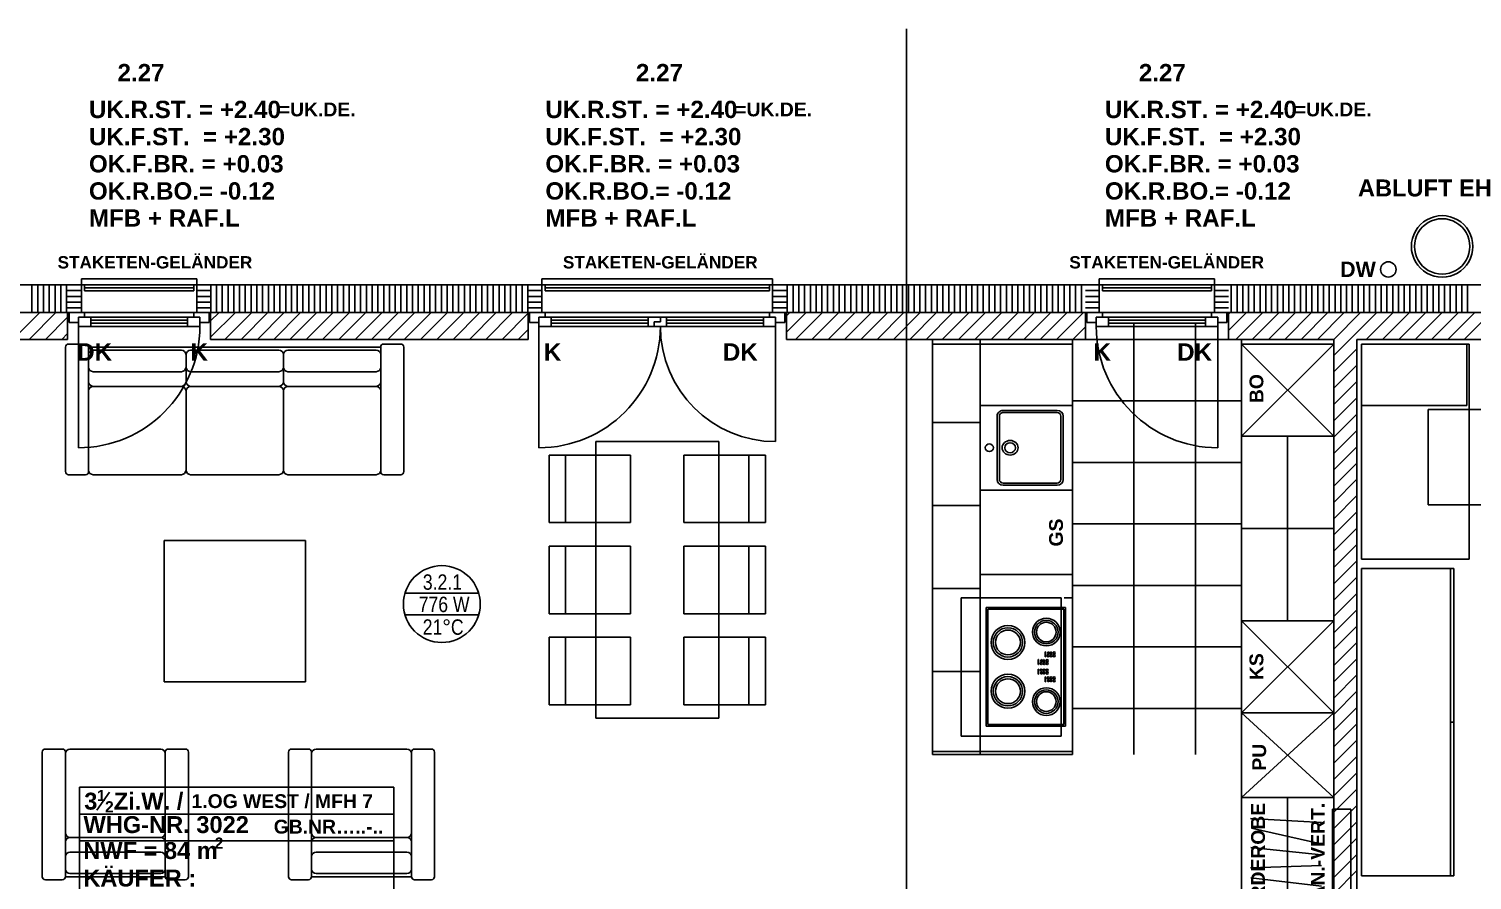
# Model space of a CAD drawing. Extents: x -13068 to 19137, y -13507 to 12485.
# Drawn here: x -5707 to 3680, y 5878 to 11415 of the extents above; entities that cross this region are included whole.
import ezdxf

# ---------------------------------------------------------------- set-up
doc = ezdxf.new("R2010")
doc.units = 0
doc.header["$LTSCALE"] = 50
for name, color, linetype, lineweight, true_color in [('A04_1.OGHaus 7$0$010 Aussenwände', 9, 'Continuous', 25, 0x808080), ('A04_1.OGHaus 7$0$010 Aussenwände Bauteilschraffuren', 9, 'Continuous', 25, 0x808080), ('A04_1.OGHaus 7$0$010 Aussenwände Schichttrennlinien', 9, 'Continuous', 25, 0x808080), ('A04_1.OGHaus 7$0$010 Fenster', 9, 'Continuous', 25, 0x808080), ('A04_1.OGHaus 7$0$015 Innenwände', 9, 'Continuous', 25, 0x808080), ('A04_1.OGHaus 7$0$015 Innenwände Bauteilschraffuren', 9, 'Continuous', 25, 0x808080), ('A04_1.OGHaus 7$0$060 Möbel Einbau', 9, 'Continuous', 25, 0x808080), ('A04_1.OGHaus 7$0$060 Möbel Einbau Bauteilschraffuren', 9, 'Continuous', 25, 0x808080), ('A04_1.OGHaus 7$0$065 Möbel Einrichtung', 9, 'Continuous', 25, 0x808080), ('A04_1.OGHaus 7$0$090 Schraffuren', 9, 'Continuous', 25, 0x808080), ('A04_1.OGHaus 7$0$155 Beschriftungen Projekt', 9, 'Continuous', 25, 0x808080), ('A_OG01_Haus 7$0$MRI XREF', 9, 'Continuous', 25, 0x808080), ('H-RAUMNUMMERN', 240, 'Continuous', 25, 0xff003f), ('MRI XREF', 9, 'Continuous', 25, 0x808080)]:
    doc.layers.add(name, color=color, linetype=linetype, lineweight=lineweight, true_color=true_color)
doc.styles.add('MRI', font='ARIALN.TTF')
doc.styles.get("Standard").update_dxf_attribs({"font": 'ARIALN.TTF'})

# ---------------------------------------------------------------- blocks, each defined once
blk = doc.blocks.new('Blockreferenz-A0MMLJN3LK', base_point=(-11667.3, -13506.6))
at = {"layer": 'A04_1.OGHaus 7$0$010 Aussenwände', "color": 0, "linetype": 'ByBlock', "lineweight": -2}
for p, q in [((0, 11415), (0, -11415)), ((-5455, 9750), (-6750, 9750)), ((-5455, 9750), (-5365, 9750)), ((-5365, 9750), (-5365, 9570)), ((-4635, 9750), (-5345, 9750)), ((-5345, 9750), (-5345, 9710)), ((-4635, 9730), (-5345, 9730)), ((-5345, 9710), (-4635, 9710)), ((-4635, 9710), (-4635, 9750)), ((-4525, 9750), (-4615, 9750)), ((-4615, 9750), (-4615, 9570)), ((-2460, 9750), (-4525, 9750)), ((-2460, 9750), (-2370, 9750)), ((-2370, 9750), (-2370, 9570)), ((-890, 9750), (-2350, 9750)), ((-2350, 9750), (-2350, 9710)), ((-890, 9730), (-2350, 9730)), ((-2350, 9710), (-890, 9710)), ((-890, 9710), (-890, 9750)), ((-780, 9750), (-870, 9750)), ((-870, 9750), (-870, 9570)), ((1165, 9750), (-780, 9750)), ((1165, 9750), (1255, 9750)), ((1255, 9750), (1255, 9570)), ((1985, 9750), (1275, 9750)), ((1275, 9750), (1275, 9710)), ((1985, 9730), (1275, 9730)), ((1275, 9710), (1985, 9710)), ((1985, 9710), (1985, 9750)), ((2095, 9750), (2005, 9750)), ((2005, 9750), (2005, 9570)), ((3775, 9750), (2095, 9750)), ((-5455, 9570), (-5365, 9570)), ((-5365, 9570), (-5455, 9570)), ((-5455, 9570), (-5455, 9505)), ((-5455, 9505), (-5455, 9395)), ((-4525, 9570), (-4615, 9570)), ((-4615, 9570), (-4525, 9570)), ((-4525, 9570), (-4525, 9505)), ((-4525, 9505), (-4525, 9395)), ((-2460, 9570), (-2370, 9570)), ((-2370, 9570), (-2460, 9570)), ((-2460, 9570), (-2460, 9505)), ((-2460, 9505), (-2460, 9395)), ((-780, 9570), (-870, 9570)), ((-870, 9570), (-780, 9570)), ((-780, 9570), (-780, 9505)), ((-780, 9505), (-780, 9395)), ((1165, 9570), (1255, 9570)), ((1255, 9570), (1165, 9570)), ((1165, 9570), (1165, 9505)), ((1165, 9505), (1165, 9395)), ((2095, 9570), (2005, 9570)), ((2005, 9570), (2095, 9570)), ((2095, 9570), (2095, 9505)), ((2095, 9505), (2095, 9395)), ((-6395, 9395), (-5455, 9395)), ((-4525, 9395), (-2460, 9395)), ((-780, 9395), (1165, 9395)), ((2095, 9395), (2780, 9395)), ((2930, 9395), (3775, 9395))]:
    blk.add_line(p, q, dxfattribs=at)
for major_axis in [(0, 200), (0, 180), (0, -200), (0, -180)]:
    blk.add_ellipse((3485, 10000), major_axis=major_axis, ratio=1, start_param=0, end_param=3.141593, dxfattribs=at)
at = {"layer": 'A04_1.OGHaus 7$0$010 Aussenwände Bauteilschraffuren', "color": 0, "linetype": 'ByBlock', "lineweight": -2}
for p, q in [((-5686.8, 9750), (-5686.8, 9570)), ((-5649.3, 9750), (-5649.3, 9570)), ((-5611.8, 9750), (-5611.8, 9570)), ((-5574.3, 9750), (-5574.3, 9570)), ((-5536.8, 9750), (-5536.8, 9570)), ((-5499.3, 9750), (-5499.3, 9570)), ((-5461.8, 9750), (-5461.8, 9570)), ((-5455, 9712.5), (-5365, 9712.5)), ((-5455, 9675), (-5365, 9675)), ((-4525, 9712.5), (-4615, 9712.5)), ((-4525, 9675), (-4615, 9675)), ((-4524.3, 9750), (-4524.3, 9570)), ((-4486.8, 9750), (-4486.8, 9570)), ((-4449.3, 9750), (-4449.3, 9570)), ((-4411.8, 9750), (-4411.8, 9570)), ((-4374.3, 9750), (-4374.3, 9570)), ((-4336.8, 9750), (-4336.8, 9570)), ((-4299.3, 9750), (-4299.3, 9570)), ((-4261.8, 9750), (-4261.8, 9570)), ((-4224.3, 9750), (-4224.3, 9570)), ((-4186.8, 9750), (-4186.8, 9570)), ((-4149.3, 9750), (-4149.3, 9570)), ((-4111.8, 9750), (-4111.8, 9570)), ((-4074.3, 9750), (-4074.3, 9570)), ((-4036.8, 9750), (-4036.8, 9570)), ((-3999.3, 9750), (-3999.3, 9570)), ((-3961.8, 9750), (-3961.8, 9570)), ((-3924.3, 9750), (-3924.3, 9570)), ((-3886.8, 9750), (-3886.8, 9570)), ((-3849.3, 9750), (-3849.3, 9570)), ((-3811.8, 9750), (-3811.8, 9570)), ((-3774.3, 9750), (-3774.3, 9570)), ((-3736.8, 9750), (-3736.8, 9570)), ((-3699.3, 9750), (-3699.3, 9570)), ((-3661.8, 9750), (-3661.8, 9570)), ((-3624.3, 9750), (-3624.3, 9570)), ((-3586.8, 9750), (-3586.8, 9570)), ((-3549.3, 9750), (-3549.3, 9570)), ((-3511.8, 9750), (-3511.8, 9570)), ((-3474.3, 9750), (-3474.3, 9570)), ((-3436.8, 9750), (-3436.8, 9570)), ((-3399.3, 9750), (-3399.3, 9570)), ((-3361.8, 9750), (-3361.8, 9570)), ((-3324.3, 9750), (-3324.3, 9570)), ((-3286.8, 9750), (-3286.8, 9570)), ((-3249.3, 9750), (-3249.3, 9570)), ((-3211.8, 9750), (-3211.8, 9570)), ((-3174.3, 9750), (-3174.3, 9570)), ((-3136.8, 9750), (-3136.8, 9570)), ((-3099.3, 9750), (-3099.3, 9570)), ((-3061.8, 9750), (-3061.8, 9570)), ((-3024.3, 9750), (-3024.3, 9570)), ((-2986.8, 9750), (-2986.8, 9570)), ((-2949.3, 9750), (-2949.3, 9570)), ((-2911.8, 9750), (-2911.8, 9570)), ((-2874.3, 9750), (-2874.3, 9570)), ((-2836.8, 9750), (-2836.8, 9570)), ((-2799.3, 9750), (-2799.3, 9570)), ((-2761.8, 9750), (-2761.8, 9570)), ((-2724.3, 9750), (-2724.3, 9570)), ((-2686.8, 9750), (-2686.8, 9570)), ((-2649.3, 9750), (-2649.3, 9570)), ((-2611.8, 9750), (-2611.8, 9570)), ((-2574.3, 9750), (-2574.3, 9570)), ((-2536.8, 9750), (-2536.8, 9570)), ((-2499.3, 9750), (-2499.3, 9570)), ((-2461.8, 9750), (-2461.8, 9570)), ((-2460, 9712.5), (-2370, 9712.5)), ((-2460, 9675), (-2370, 9675)), ((-780, 9712.5), (-870, 9712.5)), ((-780, 9675), (-870, 9675)), ((-774.3, 9750), (-774.3, 9570)), ((-736.8, 9750), (-736.8, 9570)), ((-699.3, 9750), (-699.3, 9570)), ((-661.8, 9750), (-661.8, 9570)), ((-624.3, 9750), (-624.3, 9570)), ((-586.8, 9750), (-586.8, 9570)), ((-549.3, 9750), (-549.3, 9570)), ((-511.8, 9750), (-511.8, 9570)), ((-474.3, 9750), (-474.3, 9570)), ((-436.8, 9750), (-436.8, 9570)), ((-399.3, 9750), (-399.3, 9570)), ((-361.8, 9750), (-361.8, 9570)), ((-324.3, 9750), (-324.3, 9570)), ((-286.8, 9750), (-286.8, 9570)), ((-249.3, 9750), (-249.3, 9570)), ((-211.8, 9750), (-211.8, 9570)), ((-174.3, 9750), (-174.3, 9570)), ((-136.8, 9750), (-136.8, 9570)), ((-99.3, 9750), (-99.3, 9570)), ((-61.8, 9750), (-61.8, 9570)), ((-24.3, 9750), (-24.3, 9570)), ((13.2, 9750), (13.2, 9570)), ((50.7, 9750), (50.7, 9570)), ((88.2, 9750), (88.2, 9570)), ((125.7, 9750), (125.7, 9570)), ((163.2, 9750), (163.2, 9570)), ((200.7, 9750), (200.7, 9570)), ((238.2, 9750), (238.2, 9570)), ((275.7, 9750), (275.7, 9570)), ((313.2, 9750), (313.2, 9570)), ((350.7, 9750), (350.7, 9570)), ((388.2, 9750), (388.2, 9570)), ((425.7, 9750), (425.7, 9570)), ((463.2, 9750), (463.2, 9570)), ((500.7, 9750), (500.7, 9570)), ((538.2, 9750), (538.2, 9570)), ((575.7, 9750), (575.7, 9570)), ((613.2, 9750), (613.2, 9570)), ((650.7, 9750), (650.7, 9570)), ((688.2, 9750), (688.2, 9570)), ((725.7, 9750), (725.7, 9570)), ((763.2, 9750), (763.2, 9570)), ((800.7, 9750), (800.7, 9570)), ((838.2, 9750), (838.2, 9570)), ((875.7, 9750), (875.7, 9570)), ((913.2, 9750), (913.2, 9570)), ((950.7, 9750), (950.7, 9570)), ((988.2, 9750), (988.2, 9570)), ((1025.7, 9750), (1025.7, 9570)), ((1063.2, 9750), (1063.2, 9570)), ((1100.7, 9750), (1100.7, 9570)), ((1138.2, 9750), (1138.2, 9570)), ((1165, 9712.5), (1255, 9712.5)), ((1165, 9675), (1255, 9675)), ((2095, 9712.5), (2005, 9712.5)), ((2095, 9675), (2005, 9675)), ((2113.2, 9750), (2113.2, 9570)), ((2150.7, 9750), (2150.7, 9570)), ((2188.2, 9750), (2188.2, 9570)), ((2225.7, 9750), (2225.7, 9570)), ((2263.2, 9750), (2263.2, 9570)), ((2300.7, 9750), (2300.7, 9570)), ((2338.2, 9750), (2338.2, 9570)), ((2375.7, 9750), (2375.7, 9570)), ((2413.2, 9750), (2413.2, 9570)), ((2450.7, 9750), (2450.7, 9570)), ((2488.2, 9750), (2488.2, 9570)), ((2525.7, 9750), (2525.7, 9570)), ((2563.2, 9750), (2563.2, 9570)), ((2600.7, 9750), (2600.7, 9570)), ((2638.2, 9750), (2638.2, 9570)), ((2675.7, 9750), (2675.7, 9570)), ((2713.2, 9750), (2713.2, 9570)), ((2750.7, 9750), (2750.7, 9570)), ((2788.2, 9750), (2788.2, 9570)), ((2825.7, 9750), (2825.7, 9570)), ((2863.2, 9750), (2863.2, 9570)), ((2900.7, 9750), (2900.7, 9570)), ((2938.2, 9750), (2938.2, 9570)), ((2975.7, 9750), (2975.7, 9570)), ((3013.2, 9750), (3013.2, 9570)), ((3050.7, 9750), (3050.7, 9570)), ((3088.2, 9750), (3088.2, 9570)), ((3125.7, 9750), (3125.7, 9570)), ((3163.2, 9750), (3163.2, 9570)), ((3200.7, 9750), (3200.7, 9570)), ((3238.2, 9750), (3238.2, 9570)), ((3275.7, 9750), (3275.7, 9570)), ((3313.2, 9750), (3313.2, 9570)), ((3350.7, 9750), (3350.7, 9570)), ((3388.2, 9750), (3388.2, 9570)), ((3425.7, 9750), (3425.7, 9570)), ((3463.2, 9750), (3463.2, 9570)), ((3500.7, 9750), (3500.7, 9570)), ((3538.2, 9750), (3538.2, 9570)), ((3575.7, 9750), (3575.7, 9570)), ((3613.2, 9750), (3613.2, 9570)), ((3650.7, 9750), (3650.7, 9570)), ((-5455, 9637.5), (-5365, 9637.5)), ((-5455, 9600), (-5365, 9600)), ((-4525, 9637.5), (-4615, 9637.5)), ((-4525, 9600), (-4615, 9600)), ((-2460, 9637.5), (-2370, 9637.5)), ((-2460, 9600), (-2370, 9600)), ((-780, 9637.5), (-870, 9637.5)), ((-780, 9600), (-870, 9600)), ((1165, 9637.5), (1255, 9637.5)), ((1165, 9600), (1255, 9600)), ((2095, 9637.5), (2005, 9637.5)), ((2095, 9600), (2005, 9600)), ((-5811.8, 9395), (-5636.8, 9570)), ((-5705.7, 9395), (-5530.7, 9570)), ((-5599.7, 9395), (-5455, 9539.7)), ((-4525, 9515.1), (-4470.1, 9570)), ((-4525, 9409), (-4364, 9570)), ((-4433, 9395), (-4258, 9570)), ((-4326.9, 9395), (-4151.9, 9570)), ((-4220.8, 9395), (-4045.8, 9570)), ((-4114.8, 9395), (-3939.8, 9570)), ((-4008.7, 9395), (-3833.7, 9570)), ((-3902.6, 9395), (-3727.6, 9570)), ((-3796.6, 9395), (-3621.6, 9570)), ((-3690.5, 9395), (-3515.5, 9570)), ((-3584.4, 9395), (-3409.4, 9570)), ((-3478.4, 9395), (-3303.4, 9570)), ((-3372.3, 9395), (-3197.3, 9570)), ((-3266.2, 9395), (-3091.2, 9570)), ((-3160.2, 9395), (-2985.2, 9570)), ((-3054.1, 9395), (-2879.1, 9570)), ((-2948, 9395), (-2773, 9570)), ((-2842, 9395), (-2667, 9570)), ((-2735.9, 9395), (-2560.9, 9570)), ((-2629.8, 9395), (-2460, 9564.8)), ((-780, 9547.8), (-757.8, 9570)), ((-780, 9441.7), (-651.7, 9570)), ((-720.6, 9395), (-545.6, 9570)), ((-614.6, 9395), (-439.6, 9570)), ((-508.5, 9395), (-333.5, 9570)), ((-402.4, 9395), (-227.4, 9570)), ((-296.4, 9395), (-121.4, 9570)), ((-190.3, 9395), (-15.3, 9570)), ((-84.2, 9395), (90.8, 9570)), ((21.8, 9395), (196.8, 9570)), ((127.9, 9395), (302.9, 9570)), ((233.9, 9395), (408.9, 9570)), ((340, 9395), (515, 9570)), ((446.1, 9395), (621.1, 9570)), ((552.1, 9395), (727.1, 9570)), ((658.2, 9395), (833.2, 9570)), ((764.3, 9395), (939.3, 9570)), ((870.3, 9395), (1045.3, 9570)), ((976.4, 9395), (1151.4, 9570)), ((2095, 9559), (2106, 9570)), ((2095, 9452.9), (2212.1, 9570)), ((2143.1, 9395), (2318.1, 9570)), ((2249.2, 9395), (2424.2, 9570)), ((2355.3, 9395), (2530.3, 9570)), ((2461.3, 9395), (2636.3, 9570)), ((2567.4, 9395), (2742.4, 9570)), ((2673.5, 9395), (2848.5, 9570)), ((2779.5, 9395), (2954.5, 9570)), ((2885.6, 9395), (3060.6, 9570)), ((2991.7, 9395), (3166.7, 9570)), ((3097.7, 9395), (3272.7, 9570)), ((3203.8, 9395), (3378.8, 9570)), ((3309.9, 9395), (3484.9, 9570)), ((3415.9, 9395), (3590.9, 9570)), ((3522, 9395), (3697, 9570)), ((3628.1, 9395), (3775, 9541.9)), ((-5493.6, 9395), (-5455, 9433.6)), ((-2523.8, 9395), (-2460, 9458.8)), ((1082.5, 9395), (1165, 9477.5))]:
    blk.add_line(p, q, dxfattribs=at)
at = {"layer": 'A04_1.OGHaus 7$0$010 Aussenwände Schichttrennlinien', "color": 0, "linetype": 'ByBlock', "lineweight": -2}
for p, q in [((-5365, 9570), (-5365, 9750)), ((-4615, 9570), (-4615, 9750)), ((-2370, 9570), (-2370, 9750)), ((-870, 9570), (-870, 9750)), ((1255, 9570), (1255, 9750)), ((2005, 9570), (2005, 9750)), ((-5455, 9570), (-6570, 9570)), ((-2460, 9570), (-4525, 9570)), ((1165, 9570), (-780, 9570)), ((3775, 9570), (2095, 9570))]:
    blk.add_line(p, q, dxfattribs=at)
at = {"layer": 'A04_1.OGHaus 7$0$010 Aussenwände Schichttrennlinien', "color": 0, "lineweight": -2}
for p, q in [((-5455, 9570), (-5455, 9570)), ((-4525, 9570), (-4525, 9570)), ((-2460, 9570), (-2460, 9570)), ((-780, 9570), (-780, 9570)), ((1165, 9570), (1165, 9570)), ((2095, 9570), (2095, 9570))]:
    blk.add_line(p, q, dxfattribs=at)
at = {"layer": 'A04_1.OGHaus 7$0$010 Fenster', "color": 0, "linetype": 'ByBlock', "lineweight": -2}
for p, q in [((-4615, 9790), (-5365, 9790)), ((-5365, 9790), (-5365, 9750)), ((-4615, 9750), (-4615, 9790)), ((-2370, 9750), (-2370, 9790)), ((-2370, 9790), (-870, 9790)), ((-870, 9790), (-870, 9750)), ((1255, 9750), (1255, 9790)), ((1255, 9790), (2005, 9790)), ((2005, 9790), (2005, 9750)), ((-4615, 9750), (-5365, 9750)), ((-2370, 9750), (-870, 9750)), ((1255, 9750), (2005, 9750)), ((-5455, 9570), (-5455, 9505)), ((-5365, 9570), (-5455, 9570)), ((-5445, 9570), (-5345, 9570)), ((-5445, 9505), (-5445, 9570)), ((-5385, 9505), (-5445, 9505)), ((-5345, 9540), (-5385, 9540)), ((-5385, 9540), (-5385, 9505)), ((-5385, 9480), (-5385, 9540)), ((-5385, 9540), (-5305, 9540)), ((-5345, 9570), (-4635, 9570)), ((-5345, 9570), (-5345, 9540)), ((-5305, 9540), (-4675, 9540)), ((-5305, 9540), (-5305, 9480)), ((-5305, 9520), (-4675, 9520)), ((-4675, 9500), (-5305, 9500)), ((-4675, 9480), (-4675, 9540)), ((-4675, 9540), (-4595, 9540)), ((-4635, 9540), (-4635, 9570)), ((-4635, 9570), (-4535, 9570)), ((-4595, 9540), (-4635, 9540)), ((-4615, 9570), (-4525, 9570)), ((-4595, 9505), (-4595, 9540)), ((-4595, 9540), (-4595, 9480)), ((-4535, 9505), (-4595, 9505)), ((-4535, 9570), (-4535, 9505)), ((-4525, 9570), (-4525, 9505)), ((-2460, 9570), (-2460, 9505)), ((-2370, 9570), (-2460, 9570)), ((-2350, 9570), (-2450, 9570)), ((-2450, 9570), (-2450, 9505)), ((-2450, 9505), (-2390, 9505)), ((-2390, 9505), (-2390, 9540)), ((-2390, 9540), (-2350, 9540)), ((-2390, 9540), (-2390, 9480)), ((-2310, 9540), (-2390, 9540)), ((-890, 9570), (-2350, 9570)), ((-2350, 9540), (-2350, 9570)), ((-1680, 9540), (-2310, 9540)), ((-2310, 9480), (-2310, 9540)), ((-1680, 9520), (-2310, 9520)), ((-2310, 9500), (-1680, 9500)), ((-1600, 9540), (-1680, 9540)), ((-1680, 9540), (-1680, 9480)), ((-1640, 9510), (-1600, 9510)), ((-1640, 9480), (-1640, 9510)), ((-1600, 9510), (-1640, 9510)), ((-1640, 9510), (-1640, 9480)), ((-1600, 9510), (-1600, 9540)), ((-1560, 9540), (-1600, 9540)), ((-1600, 9540), (-1600, 9510)), ((-930, 9540), (-1560, 9540)), ((-1560, 9480), (-1560, 9540)), ((-930, 9520), (-1560, 9520)), ((-1560, 9500), (-930, 9500)), ((-930, 9540), (-930, 9480)), ((-850, 9540), (-930, 9540)), ((-790, 9570), (-890, 9570)), ((-890, 9570), (-890, 9540)), ((-890, 9540), (-850, 9540)), ((-870, 9570), (-780, 9570)), ((-850, 9540), (-850, 9505)), ((-850, 9480), (-850, 9540)), ((-850, 9505), (-790, 9505)), ((-790, 9505), (-790, 9570)), ((-780, 9570), (-780, 9505)), ((1165, 9570), (1165, 9505)), ((1255, 9570), (1165, 9570)), ((1275, 9570), (1175, 9570)), ((1175, 9570), (1175, 9505)), ((1175, 9505), (1235, 9505)), ((1235, 9505), (1235, 9540)), ((1235, 9540), (1275, 9540)), ((1235, 9540), (1235, 9480)), ((1315, 9540), (1235, 9540)), ((1985, 9570), (1275, 9570)), ((1275, 9540), (1275, 9570)), ((1945, 9540), (1315, 9540)), ((1315, 9480), (1315, 9540)), ((1945, 9520), (1315, 9520)), ((1315, 9500), (1945, 9500)), ((1945, 9540), (1945, 9480)), ((2025, 9540), (1945, 9540)), ((2085, 9570), (1985, 9570)), ((1985, 9570), (1985, 9540)), ((1985, 9540), (2025, 9540)), ((2005, 9570), (2095, 9570)), ((2025, 9540), (2025, 9505)), ((2025, 9480), (2025, 9540)), ((2025, 9505), (2085, 9505)), ((2085, 9505), (2085, 9570)), ((2095, 9570), (2095, 9505)), ((-5305, 9480), (-5385, 9480)), ((-5385, 9480), (-5385, 8690)), ((-4675, 9480), (-5305, 9480)), ((-4595, 9480), (-4675, 9480)), ((-2390, 9480), (-2310, 9480)), ((-2390, 9480), (-2390, 8690)), ((-2310, 9480), (-1680, 9480)), ((-1680, 9480), (-1640, 9480)), ((-1640, 9480), (-1560, 9480)), ((-1560, 9480), (-930, 9480)), ((-930, 9480), (-850, 9480)), ((-850, 9480), (-850, 8730)), ((1235, 9480), (1315, 9480)), ((1315, 9480), (1945, 9480)), ((1945, 9480), (2025, 9480)), ((2025, 9480), (2025, 8690))]:
    blk.add_line(p, q, dxfattribs=at)
for centre, major_axis in [((-5385, 9480), (0, -790)), ((-2390, 9480), (0, -790)), ((-850, 9480), (-750, 0)), ((2025, 9480), (-790, 0))]:
    blk.add_ellipse(centre, major_axis=major_axis, ratio=1, start_param=0, end_param=1.570796, dxfattribs=at)
at = {"layer": 'A04_1.OGHaus 7$0$015 Innenwände', "color": 0, "linetype": 'ByBlock', "lineweight": -2}
for p, q in [((2780, 9395), (2780, 5495)), ((2930, 5645), (2930, 9395))]:
    blk.add_line(p, q, dxfattribs=at)
at = {"layer": 'A04_1.OGHaus 7$0$015 Innenwände Bauteilschraffuren', "color": 0, "linetype": 'ByBlock', "lineweight": -2}
for p, q in [((2780, 9289.4), (2885.6, 9395)), ((2780, 9183.3), (2930, 9333.3)), ((2780, 9077.3), (2930, 9227.3)), ((2780, 8971.2), (2930, 9121.2)), ((2780, 8865.1), (2930, 9015.1)), ((2780, 8759.1), (2930, 8909.1)), ((2780, 8653), (2930, 8803)), ((2780, 8546.9), (2930, 8696.9)), ((2780, 8440.9), (2930, 8590.9)), ((2780, 8334.8), (2930, 8484.8)), ((2780, 8228.7), (2930, 8378.7)), ((2780, 8122.7), (2930, 8272.7)), ((2780, 8016.6), (2930, 8166.6)), ((2780, 7910.5), (2930, 8060.5)), ((2780, 7804.5), (2930, 7954.5)), ((2780, 7698.4), (2930, 7848.4)), ((2780, 7592.3), (2930, 7742.3)), ((2780, 7486.3), (2930, 7636.3)), ((2780, 7380.2), (2930, 7530.2)), ((2780, 7274.1), (2930, 7424.1)), ((2780, 7168.1), (2930, 7318.1)), ((2780, 7062), (2930, 7212)), ((2780, 6955.9), (2930, 7105.9)), ((2780, 6849.9), (2930, 6999.9)), ((2780, 6743.8), (2930, 6893.8)), ((2780, 6637.8), (2930, 6787.8)), ((2780, 6531.7), (2930, 6681.7)), ((2780, 6425.6), (2930, 6575.6)), ((2780, 6319.6), (2930, 6469.6)), ((2780, 6213.5), (2930, 6363.5)), ((2780, 6107.4), (2930, 6257.4)), ((2780, 6001.4), (2930, 6151.4)), ((2780, 5895.3), (2930, 6045.3)), ((2780, 5789.2), (2930, 5939.2))]:
    blk.add_line(p, q, dxfattribs=at)
at = {"layer": 'A04_1.OGHaus 7$0$060 Möbel Einbau', "color": 0, "linetype": 'ByBlock', "lineweight": -2}
for p, q in [((170, 6695), (170, 9395)), ((480, 9395), (480, 6695)), ((1080, 9395), (1080, 6695)), ((2180, 9395), (2180, 5495)), ((1080, 9365), (170, 9365)), ((2180, 9365), (2780, 9365)), ((2180, 8765), (2780, 9365)), ((2180, 9365), (2780, 8765)), ((510.8, 8965), (480, 8965)), ((480, 8965), (1080, 8965)), ((630, 8932.9), (980, 8932.9)), ((630, 8919.2), (980, 8919.2)), ((1080, 8965), (1049.2, 8965)), ((480, 8855), (170, 8855)), ((590, 8896.2), (590, 8483.7)), ((605, 8896.2), (605, 8483.7)), ((1005, 8483.7), (1005, 8896.2)), ((1020, 8483.7), (1020, 8896.2)), ((2180, 8765), (2780, 8765)), ((2480, 8765), (2480, 7565)), ((630, 8460.8), (980, 8460.8)), ((510.8, 8415), (480, 8415)), ((1080, 8415), (480, 8415)), ((630, 8447.1), (980, 8447.1)), ((1080, 8415), (1049.2, 8415)), ((480, 8315), (170, 8315)), ((2180, 8165), (2780, 8165)), ((1080, 7865), (480, 7865)), ((480, 7775), (170, 7775)), ((1007.5, 7715), (357.5, 7715)), ((357.5, 6815), (357.5, 7715)), ((1007.5, 6815), (1007.5, 7715)), ((1027.5, 7715), (1080, 7715)), ((520, 6880), (520, 7650)), ((520, 7650), (1035, 7650)), ((530, 6890), (530, 7640)), ((530, 7640), (1025, 7640)), ((1025, 7640), (1025, 6890)), ((1035, 7650), (1035, 6880)), ((2180, 7565), (2780, 7565)), ((2180, 6965), (2780, 7565)), ((2180, 7565), (2780, 6965)), ((905.2, 7363), (902.2, 7363)), ((902.2, 7363), (902.2, 7330.5)), ((902.2, 7330.5), (905.2, 7330.5)), ((905.2, 7330.5), (905.2, 7363)), ((927.2, 7363), (915.3, 7356.1)), ((915.3, 7356.1), (927.2, 7349.2)), ((927.2, 7349.2), (927.2, 7363)), ((936.8, 7349.2), (936.8, 7363)), ((936.8, 7363), (948.8, 7356.1)), ((948.8, 7356.1), (936.8, 7349.2)), ((480, 7235), (170, 7235)), ((860, 7312), (856.9, 7312)), ((856.9, 7312), (856.9, 7279.5)), ((856.9, 7279.5), (860, 7279.5)), ((856.9, 7250.5), (860, 7250.5)), ((856.9, 7218), (856.9, 7250.5)), ((860, 7279.5), (860, 7312)), ((860, 7250.5), (860, 7218)), ((882, 7312), (870, 7305.1)), ((870, 7305.1), (882, 7298.2)), ((870, 7224.9), (882, 7231.8)), ((882, 7298.2), (882, 7312)), ((882, 7231.8), (882, 7218)), ((891.6, 7298.2), (891.6, 7312)), ((891.6, 7312), (903.5, 7305.1)), ((903.5, 7305.1), (891.6, 7298.2)), ((903.5, 7224.9), (891.6, 7231.8)), ((891.6, 7231.8), (891.6, 7218)), ((860, 7218), (856.9, 7218)), ((882, 7218), (870, 7224.9)), ((891.6, 7218), (903.5, 7224.9)), ((902.2, 7199.5), (905.2, 7199.5)), ((902.2, 7167), (902.2, 7199.5)), ((905.2, 7167), (902.2, 7167)), ((905.2, 7199.5), (905.2, 7167)), ((915.3, 7173.9), (927.2, 7180.8)), ((927.2, 7167), (915.3, 7173.9)), ((927.2, 7180.8), (927.2, 7167)), ((948.8, 7173.9), (936.8, 7180.8)), ((936.8, 7180.8), (936.8, 7167)), ((936.8, 7167), (948.8, 7173.9)), ((2180, 6965), (2780, 6965)), ((2780, 6415), (2180, 6965)), ((2780, 6965), (2180, 6415)), ((1035, 6880), (520, 6880)), ((1025, 6890), (530, 6890)), ((1007.5, 6815), (357.5, 6815)), ((1080, 6715), (170, 6715)), ((1080, 6695), (170, 6695)), ((2180, 6415), (2780, 6415)), ((2180, 5515), (2180, 6415)), ((2180, 6415), (2780, 6415)), ((2480, 5515), (2480, 6415)), ((2780, 6415), (2780, 5515)), ((2239.5, 6277.9), (2700.5, 6252.1)), ((2244.9, 6216.1), (2695.1, 6113.9)), ((2240.4, 6088.9), (2699.6, 6041.1)), ((2239.3, 5956.7), (2700.7, 5973.3)), ((2240.8, 5892.5), (2699.2, 5837.5))]:
    blk.add_line(p, q, dxfattribs=at)
for centre, radius in [((3135, 9850), 50), ((660.8, 7423.6), 110), ((660.8, 7423.6), 95.5), ((910.3, 7491), 90), ((910.3, 7491), 76.4), ((910.3, 7491), 63.7), ((660.8, 7423.6), 80.9), ((922.2, 7337.4), 6.89), ((941.9, 7337.4), 6.89), ((961.6, 7356.1), 6.89), ((961.6, 7337.4), 6.89), ((876.9, 7286.4), 6.89), ((876.9, 7243.6), 6.89), ((896.7, 7286.4), 6.89), ((896.7, 7243.6), 6.89), ((916.4, 7305.1), 6.89), ((916.4, 7286.4), 6.89), ((916.4, 7243.6), 6.89), ((916.4, 7224.9), 6.89), ((660.8, 7106.4), 110), ((660.8, 7106.4), 95.5), ((660.8, 7106.4), 80.9), ((922.2, 7192.6), 6.89), ((941.9, 7192.6), 6.89), ((961.6, 7192.6), 6.89), ((961.6, 7173.9), 6.89), ((910.3, 7039), 90), ((910.3, 7039), 76.4), ((910.3, 7039), 63.7)]:
    blk.add_circle(centre, radius, dxfattribs=at)
for centre, major_axis, start_param, end_param in [((630, 8896.2), (40, 0), 1.570796, 3.141593), ((630, 8896.2), (25, 0), 1.570796, 3.141593), ((980, 8896.2), (40, 0), 0, 1.570796), ((980, 8896.2), (25, 0), 0, 1.570796), ((630, 8483.7), (40, 0), 3.141593, 4.712389), ((630, 8483.7), (25, 0), 3.141593, 4.712389), ((980, 8483.7), (40, 0), 4.712389, 6.283185), ((980, 8483.7), (25, 0), 4.712389, 6.283185)]:
    blk.add_ellipse(centre, major_axis=major_axis, ratio=0.916667, start_param=start_param, end_param=end_param, dxfattribs=at)
for centre, major_axis in [((675, 8690), (51.8, 0)), ((540, 8690), (27, 0)), ((675, 8690), (35.2, 0))]:
    blk.add_ellipse(centre, major_axis=major_axis, ratio=0.916667, dxfattribs=at)
at = {"layer": 'A04_1.OGHaus 7$0$060 Möbel Einbau Bauteilschraffuren', "color": 0, "linetype": 'ByBlock', "lineweight": -2}
for p, q in [((2891.8, 6338.7), (2771.8, 6338.7)), ((2771.8, 6338.7), (2771.8, 5688.7)), ((2891.8, 5688.7), (2891.8, 6338.7))]:
    blk.add_line(p, q, dxfattribs=at)
at = {"layer": 'A04_1.OGHaus 7$0$065 Möbel Einrichtung', "color": 0, "linetype": 'ByBlock', "lineweight": -2}
for p, q in [((-5468.4, 8535), (-5468.4, 9345)), ((-5448.4, 9365), (-5338.4, 9365)), ((-5318.4, 9345), (-5318.4, 8535)), ((-5318.4, 9345), (-3418.4, 9345)), ((-5318.4, 9295), (-5318.4, 9119.7)), ((-4715.1, 9325), (-5288.4, 9325)), ((-4685.1, 9119.7), (-4685.1, 9295)), ((-4685.1, 9295), (-4685.1, 9119.7)), ((-4081.8, 9325), (-4655.1, 9325)), ((-4051.8, 9119.7), (-4051.8, 9295)), ((-4051.8, 9295), (-4051.8, 9119.7)), ((-3448.4, 9325), (-4021.8, 9325)), ((-3418.4, 8535), (-3418.4, 9345)), ((-3418.4, 9119.7), (-3418.4, 9295)), ((-3398.4, 9365), (-3288.4, 9365)), ((-3268.4, 9345), (-3268.4, 8535)), ((2960, 9365), (2960, 7965)), ((3660, 9365), (2960, 9365)), ((3645, 9365), (3645, 8965)), ((3660, 7965), (3660, 9365)), ((-5288.4, 9185), (-4715.1, 9185)), ((-4655.1, 9185), (-4081.8, 9185)), ((-4021.8, 9185), (-3448.4, 9185)), ((-5318.4, 8545), (-5318.4, 9059.7)), ((-5288.4, 9089.7), (-4715.1, 9089.7)), ((-5288.4, 9089.7), (-4715.1, 9089.7)), ((-4685.1, 9059.7), (-4685.1, 8545)), ((-4685.1, 8545), (-4685.1, 9059.7)), ((-4655.1, 9089.7), (-4081.8, 9089.7)), ((-4655.1, 9089.7), (-4081.8, 9089.7)), ((-4051.8, 9059.7), (-4051.8, 8545)), ((-4051.8, 8545), (-4051.8, 9059.7)), ((-4021.8, 9089.7), (-3448.4, 9089.7)), ((-4021.8, 9089.7), (-3448.4, 9089.7)), ((-3418.4, 9059.7), (-3418.4, 8545)), ((3645, 8965), (2960, 8965)), ((3395, 8939.6), (3985, 8939.6)), ((3395, 8319.6), (3395, 8939.6)), ((-1220, 8730.1), (-2020, 8730.1)), ((-2020, 8730.1), (-2020, 6930.1)), ((-1220, 6930.1), (-1220, 8730.1)), ((-2323.4, 8643), (-1793.4, 8643)), ((-2323.4, 8203), (-2323.4, 8643)), ((-2215.9, 8643), (-2215.9, 8203)), ((-1793.4, 8643), (-1793.4, 8203)), ((-916.6, 8643), (-1446.6, 8643)), ((-1446.6, 8643), (-1446.6, 8203)), ((-1024.1, 8643), (-1024.1, 8203)), ((-916.6, 8203), (-916.6, 8643)), ((-5338.4, 8515), (-5448.4, 8515)), ((-4715.1, 8515), (-5288.4, 8515)), ((-4081.8, 8515), (-4655.1, 8515)), ((-3448.4, 8515), (-4021.8, 8515)), ((-3288.4, 8515), (-3398.4, 8515)), ((3985, 8319.6), (3395, 8319.6)), ((-1793.4, 8203), (-2323.4, 8203)), ((-1446.6, 8203), (-916.6, 8203)), ((-3908.2, 8087.2), (-4828.2, 8087.2)), ((-4828.2, 8087.2), (-4828.2, 7167.2)), ((-3908.2, 7167.2), (-3908.2, 8087.2)), ((-2323.4, 8050.1), (-1793.4, 8050.1)), ((-2323.4, 7610.1), (-2323.4, 8050.1)), ((-2215.9, 8050.1), (-2215.9, 7610.1)), ((-1793.4, 8050.1), (-1793.4, 7610.1)), ((-916.6, 8050.1), (-1446.6, 8050.1)), ((-1446.6, 8050.1), (-1446.6, 7610.1)), ((-1024.1, 8050.1), (-1024.1, 7610.1)), ((-916.6, 7610.1), (-916.6, 8050.1)), ((2960, 7965), (3660, 7965)), ((3560, 7905), (2960, 7905)), ((2960, 7905), (2960, 5905)), ((3540, 5905), (3540, 7905)), ((3560, 5905), (3560, 7905)), ((-1793.4, 7610.1), (-2323.4, 7610.1)), ((-1446.6, 7610.1), (-916.6, 7610.1)), ((-2323.4, 7457.3), (-1793.4, 7457.3)), ((-2323.4, 7017.3), (-2323.4, 7457.3)), ((-2215.9, 7457.3), (-2215.9, 7017.3)), ((-1793.4, 7457.3), (-1793.4, 7017.3)), ((-916.6, 7457.3), (-1446.6, 7457.3)), ((-1446.6, 7457.3), (-1446.6, 7017.3)), ((-1024.1, 7457.3), (-1024.1, 7017.3)), ((-916.6, 7017.3), (-916.6, 7457.3)), ((-4828.2, 7167.2), (-3908.2, 7167.2)), ((-1793.4, 7017.3), (-2323.4, 7017.3)), ((-1446.6, 7017.3), (-916.6, 7017.3)), ((-2020, 6930.1), (-1220, 6930.1)), ((3560, 6905), (3540, 6905)), ((-5619.7, 5900.1), (-5619.7, 6710.1)), ((-5599.7, 6730.1), (-5489.7, 6730.1)), ((-5469.7, 6710.1), (-5469.7, 5900.1)), ((-5469.7, 6185.4), (-5469.7, 6700.1)), ((-5439.7, 6730.1), (-4849.7, 6730.1)), ((-4819.7, 5900.1), (-4819.7, 6710.1)), ((-4819.7, 6700.1), (-4819.7, 6185.4)), ((-4799.7, 6730.1), (-4689.7, 6730.1)), ((-4669.7, 6710.1), (-4669.7, 5900.1)), ((-4018.5, 5900.1), (-4018.5, 6710.1)), ((-3998.5, 6730.1), (-3888.5, 6730.1)), ((-3868.5, 6710.1), (-3868.5, 5900.1)), ((-3868.5, 6185.4), (-3868.5, 6700.1)), ((-3838.5, 6730.1), (-3248.5, 6730.1)), ((-3218.5, 5900.1), (-3218.5, 6710.1)), ((-3218.5, 6700.1), (-3218.5, 6185.4)), ((-3198.5, 6730.1), (-3088.5, 6730.1)), ((-3068.5, 6710.1), (-3068.5, 5900.1)), ((-5469.7, 6125.4), (-5469.7, 5950.1)), ((-4849.7, 6155.4), (-5439.7, 6155.4)), ((-4849.7, 6155.4), (-5439.7, 6155.4)), ((-4819.7, 5950.1), (-4819.7, 6125.4)), ((-3868.5, 6125.4), (-3868.5, 5950.1)), ((-3248.5, 6155.4), (-3838.5, 6155.4)), ((-3248.5, 6155.4), (-3838.5, 6155.4)), ((-3218.5, 5950.1), (-3218.5, 6125.4)), ((-4849.7, 6060.1), (-5439.7, 6060.1)), ((-3248.5, 6060.1), (-3838.5, 6060.1)), ((-5439.7, 5920.1), (-4849.7, 5920.1)), ((-3838.5, 5920.1), (-3248.5, 5920.1)), ((-5489.7, 5880.1), (-5599.7, 5880.1)), ((-4819.7, 5900.1), (-5469.7, 5900.1)), ((-4689.7, 5880.1), (-4799.7, 5880.1)), ((-3888.5, 5880.1), (-3998.5, 5880.1)), ((-3218.5, 5900.1), (-3868.5, 5900.1)), ((-3088.5, 5880.1), (-3198.5, 5880.1)), ((2960, 5905), (3560, 5905)), ((3560, 5905), (3540, 5905))]:
    blk.add_line(p, q, dxfattribs=at)
for centre, major_axis in [((-5448.4, 9345), (0, 20)), ((-5338.4, 9345), (20, 0)), ((-5288.4, 9295), (0, 30)), ((-4715.1, 9295), (30, 0)), ((-4655.1, 9295), (0, 30)), ((-4081.8, 9295), (30, 0)), ((-4021.8, 9295), (0, 30)), ((-3448.4, 9295), (30, 0)), ((-3398.4, 9345), (0, 20)), ((-3288.4, 9345), (20, 0)), ((-5288.4, 9215), (-30, 0)), ((-4715.1, 9215), (0, -30)), ((-4655.1, 9215), (-30, 0)), ((-4081.8, 9215), (0, -30)), ((-4021.8, 9215), (-30, 0)), ((-3448.4, 9215), (0, -30)), ((-5288.4, 9119.7), (-30, 0)), ((-4715.1, 9119.7), (0, -30)), ((-4655.1, 9119.7), (-30, 0)), ((-4081.8, 9119.7), (0, -30)), ((-4021.8, 9119.7), (-30, 0)), ((-3448.4, 9119.7), (0, -30)), ((-5288.4, 9059.7), (0, 30)), ((-4715.1, 9059.7), (30, 0)), ((-4655.1, 9059.7), (0, 30)), ((-4081.8, 9059.7), (30, 0)), ((-4021.8, 9059.7), (0, 30)), ((-3448.4, 9059.7), (30, 0)), ((-5288.4, 8545), (-30, 0)), ((-4715.1, 8545), (0, -30)), ((-4655.1, 8545), (-30, 0)), ((-4081.8, 8545), (0, -30)), ((-4021.8, 8545), (-30, 0)), ((-3448.4, 8545), (0, -30)), ((-5448.4, 8535), (-20, 0)), ((-5338.4, 8535), (0, -20)), ((-3398.4, 8535), (-20, 0)), ((-3288.4, 8535), (0, -20)), ((-5599.7, 6710.1), (0, 20)), ((-5489.7, 6710.1), (20, 0)), ((-5439.7, 6700.1), (0, 30)), ((-4849.7, 6700.1), (30, 0)), ((-4799.7, 6710.1), (0, 20)), ((-4689.7, 6710.1), (20, 0)), ((-3998.5, 6710.1), (0, 20)), ((-3888.5, 6710.1), (20, 0)), ((-3838.5, 6700.1), (0, 30)), ((-3248.5, 6700.1), (30, 0)), ((-3198.5, 6710.1), (0, 20)), ((-3088.5, 6710.1), (20, 0)), ((-5439.7, 6185.4), (-30, 0)), ((-5439.7, 6125.4), (0, 30)), ((-4849.7, 6185.4), (0, -30)), ((-4849.7, 6125.4), (30, 0)), ((-3838.5, 6185.4), (-30, 0)), ((-3838.5, 6125.4), (0, 30)), ((-3248.5, 6185.4), (0, -30)), ((-3248.5, 6125.4), (30, 0)), ((-5439.7, 6030.1), (0, 30)), ((-4849.7, 6030.1), (30, 0)), ((-3838.5, 6030.1), (0, 30)), ((-3248.5, 6030.1), (30, 0)), ((-5439.7, 5950.1), (-30, 0)), ((-4849.7, 5950.1), (0, -30)), ((-3838.5, 5950.1), (-30, 0)), ((-3248.5, 5950.1), (0, -30)), ((-5599.7, 5900.1), (-20, 0)), ((-5489.7, 5900.1), (0, -20)), ((-4799.7, 5900.1), (-20, 0)), ((-4689.7, 5900.1), (0, -20)), ((-3998.5, 5900.1), (-20, 0)), ((-3888.5, 5900.1), (0, -20)), ((-3198.5, 5900.1), (-20, 0)), ((-3088.5, 5900.1), (0, -20))]:
    blk.add_ellipse(centre, major_axis=major_axis, ratio=1, start_param=0, end_param=1.570796, dxfattribs=at)
at = {"layer": 'A04_1.OGHaus 7$0$090 Schraffuren', "color": 0, "linetype": 'ByBlock', "lineweight": -2}
for p, q in [((1480, 6695), (1480, 9505)), ((1880, 6695), (1880, 9505)), ((2095, 9395), (1165, 9395)), ((2180, 8995), (1080, 8995)), ((2180, 8595), (1080, 8595)), ((2180, 8195), (1080, 8195)), ((2180, 7795), (1080, 7795)), ((2180, 7395), (1080, 7395)), ((2180, 6995), (1080, 6995))]:
    blk.add_line(p, q, dxfattribs=at)
at = {"layer": 'A04_1.OGHaus 7$0$155 Beschriftungen Projekt', "color": 0, "linetype": 'ByBlock', "lineweight": -2}
for p, q in [((-5376.8, 5737.8), (-5376.8, 6481.3)), ((-5376.8, 6481.3), (-3334.1, 6481.3)), ((-3334.1, 6481.3), (-3334.1, 5737.8)), ((-5265.4, 6331.9), (-5182.2, 6450.9)), ((-5376.8, 6307.2), (-3334.1, 6307.2)), ((-5376.8, 6133.8), (-3334.1, 6133.8))]:
    blk.add_line(p, q, dxfattribs=at)
at = {"layer": 'A04_1.OGHaus 7$0$155 Beschriftungen Projekt', "color": 0, "lineweight": -2, "attachment_point": 1}
for s, insert, char_height in [('{\\fArial|b1|i0;2.27}', (-5130.5, 11186.7), 112.5), ('{\\fArial|b1|i0;2.27}', (-1758.9, 11186.7), 112.5), ('{\\fArial|b1|i0;2.27}', (1512.2, 11186.7), 112.5), ('{\\fArial|b1|i0;UK.R.ST. = +2.40}', (-5316.4, 10947.2), 112.5), ('{\\fArial|b1|i0;=UK.DE.}', (-4081.5, 10936), 90), ('{\\fArial|b1|i0;UK.R.ST. = +2.40}', (-2347.7, 10947.2), 112.5), ('{\\fArial|b1|i0;=UK.DE.}', (-1112.8, 10936), 90), ('{\\fArial|b1|i0;UK.R.ST. = +2.40}', (1291.5, 10947.2), 112.5), ('{\\fArial|b1|i0;=UK.DE.}', (2526.4, 10936), 90), ('{\\fArial|b1|i0;UK.F.ST.  = +2.30}', (-5316.4, 10770.5), 112.5), ('{\\fArial|b1|i0;UK.F.ST.  = +2.30}', (-2347.7, 10770.5), 112.5), ('{\\fArial|b1|i0;UK.F.ST.  = +2.30}', (1291.5, 10770.5), 112.5), ('{\\fArial|b1|i0;OK.F.BR. = +0.03}', (-5316.4, 10593.8), 112.5), ('{\\fArial|b1|i0;OK.F.BR. = +0.03}', (-2347.6, 10593.8), 112.5), ('{\\fArial|b1|i0;OK.F.BR. = +0.03}', (1291.5, 10593.8), 112.5), ('{\\fArial|b1|i0;ABLUFT EH}', (2937.3, 10435.2), 110), ('{\\fArial|b1|i0;OK.R.BO.= -0.12}', (-5316.4, 10417), 112.5), ('{\\fArial|b1|i0;OK.R.BO.= -0.12}', (-2347.6, 10417), 112.5), ('{\\fArial|b1|i0;OK.R.BO.= -0.12}', (1291.5, 10417), 112.5), ('{\\fArial|b1|i0;MFB + RAF.L}', (-5316.6, 10241.2), 112.5), ('{\\fArial|b1|i0;MFB + RAF.L}', (-2347.9, 10241.2), 112.5), ('{\\fArial|b1|i0;MFB + RAF.L}', (1291.3, 10241.2), 112.5), ('{\\fArial|b1|i0;STAKETEN-GELÄNDER}', (-5520.4, 9936.5), 80), ('{\\fArial|b1|i0;STAKETEN-GELÄNDER}', (-2233.7, 9936.5), 80), ('{\\fArial|b1|i0;STAKETEN-GELÄNDER}', (1060.1, 9936.5), 80), ('{\\fArial|b1|i0;DW}', (2821, 9900.9), 100), ('{\\fArial|b1|i0;DK}', (-5393.1, 9369.3), 112.5), ('{\\fArial|b1|i0;K}', (-4656, 9369.3), 112.5), ('{\\fArial|b1|i0;K}', (-2358.1, 9369.3), 112.5), ('{\\fArial|b1|i0;DK}', (-1193.4, 9369.3), 112.5), ('{\\fArial|b1|i0;K}', (1217.1, 9369.3), 112.5), ('{\\fArial|b1|i0;DK}', (1761.4, 9369.3), 112.5), ('{\\fArial|b1|i0;3}', (-5346.9, 6446.4), 110), ('{\\fArial|b1|i0;1}', (-5264.8, 6464), 72.6), ('{\\fArial|b1|i0;2 }', (-5211.5, 6391.1), 72.6), ('{\\fArial|b1|i0;Zi.W. / }', (-5154.8, 6446.4), 110), ('{\\fArial|b1|i0;1.OG WEST / MFH 7}', (-4649.2, 6436.4), 90), ('{\\fArial|b1|i0;WHG-NR. 3022}', (-5351.8, 6293.9), 110), ('{\\fArial|b1|i0;NWF = 84 m}', (-5353.3, 6125.1), 110), ('{\\fArial|b1|i0;2}', (-4498.5, 6154.8), 72.6), ('{\\fArial|b1|i0;KÄUFER : }', (-5353.3, 5946.1), 110)]:
    blk.add_mtext(s, dxfattribs=dict(at, insert=insert, char_height=char_height))
at = {"layer": 'A04_1.OGHaus 7$0$155 Beschriftungen Projekt', "color": 0, "lineweight": -2, "char_height": 90, "attachment_point": 1, "rotation": 90}
for s, insert in [('{\\fArial|b1|i0;BO}', (2232, 8980.6)), ('{\\fArial|b1|i0;GS}', (928.5, 8047.8)), ('{\\fArial|b1|i0;KS}', (2232, 7179)), ('{\\fArial|b1|i0;PU}', (2249.7, 6589.7)), ('{\\fArial|b1|i0;GARDEROBE}', (2242.4, 5563.3)), ('{\\fArial|b1|i0;SAN.-VERT.}', (2631.9, 5668))]:
    blk.add_mtext(s, dxfattribs=dict(at, insert=insert))
at = {"layer": 'A_OG01_Haus 7$0$MRI XREF', "color": 0, "lineweight": -2, "insert": (-4114.4, 6270.5), "char_height": 90, "attachment_point": 1}
blk.add_mtext('{\\fArial|b1|i0;GB.NR…..-..}', dxfattribs=at)

msp = doc.modelspace()

# ---------------------------------------------------------------- linework, layer by layer
at = {"layer": 'H-RAUMNUMMERN'}
for p, q in [((-3261.1, 7743.3), (-2781.1, 7743.3)), ((-3261.1, 7603.3), (-2781.1, 7603.3))]:
    msp.add_line(p, q, dxfattribs=at)
msp.add_circle((-3021.1, 7673.3), 250, dxfattribs=at)

# ---------------------------------------------------------------- block references
at = {"layer": 'MRI XREF'}
msp.add_blockref('Blockreferenz-A0MMLJN3LK', (-11667.3, -13506.6), dxfattribs=at)

# ---------------------------------------------------------------- texts
at = {"layer": 'H-RAUMNUMMERN', "insert": (-3017.3, 7815.8), "char_height": 100, "width": 327.856, "attachment_point": 5, "style": 'MRI'}
msp.add_mtext('3.2.1', dxfattribs=at)
at = {"layer": 'H-RAUMNUMMERN', "color": 7, "insert": (-3006.2, 7670.5), "char_height": 100, "width": 439.887, "attachment_point": 5, "style": 'MRI'}
msp.add_mtext('776 W', dxfattribs=at)
at = {"layer": 'H-RAUMNUMMERN', "color": 161, "true_color": 0x7f9fff, "insert": (-3012.5, 7523.1), "char_height": 100, "width": 302.467, "attachment_point": 5, "style": 'MRI'}
msp.add_mtext('21°C', dxfattribs=at)

doc.saveas('drawing.dxf')
